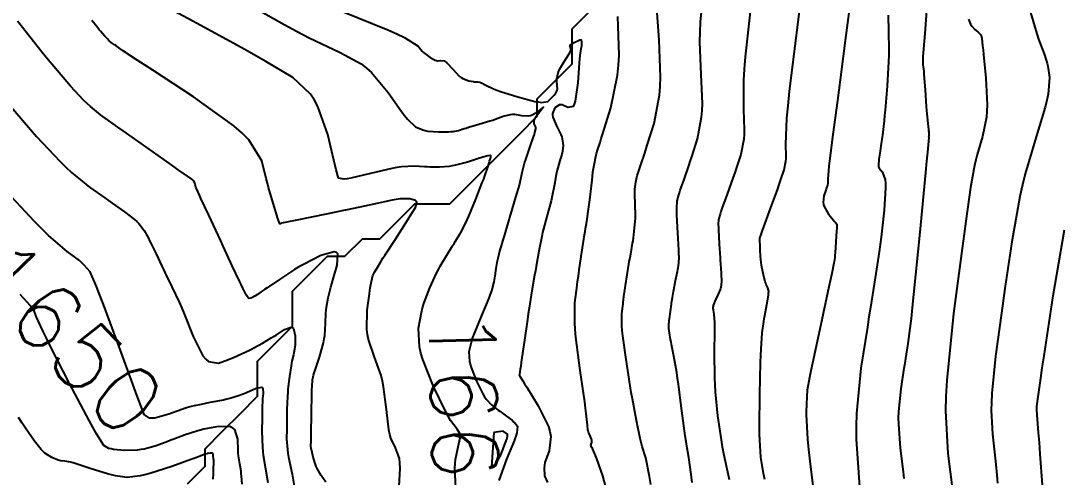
# Model space of a CAD drawing. Header units: metres. Extents: x 837475 to 838479, y 1189012 to 1191015.
# Drawn here: x 837673.5 to 837733.1, y 1189687.7 to 1189713.7 of the extents above; entities that cross this region are included whole.
import ezdxf

# ---------------------------------------------------------------- set-up
doc = ezdxf.new("R2010")
doc.units = ezdxf.units.M
doc.header["$LTSCALE"] = 0.3
for name, color, linetype in [('COTAS 10', 1, 'Continuous'), ('COTAS INT', 252, 'Continuous'), ('DRENAJE', 5, 'Continuous')]:
    doc.layers.add(name, color=color, linetype=linetype)
doc.styles.get("Standard").update_dxf_attribs({"font": 'simplex.shx'})

msp = doc.modelspace()

# ---------------------------------------------------------------- linework, layer by layer
at = {"layer": 'COTAS 10'}
for points in [[(837711.919, 1189687.354), (837711.863, 1189687.815), (837711.722, 1189688.773), (837711.606, 1189689.428), (837711.565, 1189689.699), (837711.521, 1189690.008), (837711.332, 1189691.446), (837711.132, 1189692.953), (837711.081, 1189693.306), (837711.032, 1189693.631), (837710.87, 1189694.571), (837710.741, 1189695.237), (837710.712, 1189695.388), (837710.687, 1189695.525), (837710.623, 1189695.903), (837710.59, 1189696.149), (837710.584, 1189696.203), (837710.581, 1189696.251), (837710.58, 1189696.375), (837710.601, 1189696.54), (837710.61, 1189696.614), (837710.622, 1189696.7), (837710.675, 1189697.112), (837710.731, 1189697.535), (837710.744, 1189697.628), (837710.755, 1189697.71), (837710.785, 1189697.921), (837710.827, 1189698.155), (837710.846, 1189698.252), (837710.868, 1189698.363), (837710.973, 1189698.88), (837711.078, 1189699.402), (837711.1, 1189699.516), (837711.119, 1189699.617), (837711.162, 1189699.872), (837711.165, 1189700.24), (837711.159, 1189700.413), (837711.15, 1189700.617), (837711.093, 1189701.609), (837711.041, 1189702.616), (837711.035, 1189702.829), (837711.033, 1189703.014), (837711.057, 1189703.444), (837711.147, 1189703.779), (837711.187, 1189703.904), (837711.233, 1189704.043), (837711.452, 1189704.661), (837711.727, 1189705.447), (837711.809, 1189705.693), (837711.893, 1189705.95), (837712.217, 1189706.977), (837712.457, 1189708.212), (837712.489, 1189708.6), (837712.505, 1189709.008), (837712.437, 1189710.65), (837712.36, 1189712.52), (837712.371, 1189713.072), (837712.396, 1189713.64), (837712.602, 1189715.815)], [(837698.402, 1189687.05), (837698.353, 1189688.165), (837698.363, 1189688.428), (837698.383, 1189688.671), (837698.537, 1189689.385), (837698.662, 1189689.895), (837698.663, 1189690.01), (837698.649, 1189690.114), (837698.478, 1189690.393), (837698.109, 1189690.89), (837697.97, 1189691.132), (837697.817, 1189691.418), (837697.131, 1189692.826), (837696.52, 1189694.372), (837696.413, 1189694.745), (837696.333, 1189695.095), (837696.269, 1189696.16), (837696.438, 1189697.068), (837696.504, 1189697.319), (837696.579, 1189697.57), (837696.92, 1189698.474), (837697.309, 1189699.308), (837697.415, 1189699.515), (837697.519, 1189699.712), (837697.887, 1189700.334), (837698.226, 1189700.863), (837698.313, 1189701.001), (837698.396, 1189701.135), (837698.659, 1189701.567), (837698.671, 1189701.587), (837698.961, 1189702.146), (837699.054, 1189702.348), (837699.152, 1189702.57), (837699.554, 1189703.539), (837699.921, 1189704.479), (837699.999, 1189704.682), (837700.066, 1189704.86), (837700.218, 1189705.296), (837700.287, 1189705.525), (837700.301, 1189705.572), (837700.312, 1189705.612), (837700.334, 1189705.697), (837700.349, 1189705.754), (837700.355, 1189705.776), (837700.364, 1189705.801), (837700.403, 1189705.914), (837700.405, 1189706.009), (837700.39, 1189706.022), (837700.369, 1189706.031), (837700.233, 1189706.014), (837699.946, 1189705.927), (837699.828, 1189705.89), (837699.694, 1189705.849), (837699.072, 1189705.653), (837698.382, 1189705.468), (837698.205, 1189705.433), (837698.034, 1189705.405), (837697.469, 1189705.361), (837696.93, 1189705.371), (837696.777, 1189705.376), (837696.621, 1189705.382), (837696.043, 1189705.414), (837695.299, 1189705.375), (837695.038, 1189705.336), (837694.754, 1189705.285), (837693.532, 1189705), (837692.414, 1189704.739), (837692.196, 1189704.703), (837692.017, 1189704.682), (837691.701, 1189704.737), (837691.573, 1189705.216), (837691.512, 1189705.462), (837691.44, 1189705.757), (837691.091, 1189707.234), (837690.528, 1189708.826), (837690.322, 1189709.193), (837690.094, 1189709.529), (837689.087, 1189710.478), (837687.542, 1189711.405), (837686.976, 1189711.727), (837686.348, 1189712.078), (837683.58, 1189713.582), (837681.023, 1189714.978)], [(837724.038, 1189687.581), (837723.989, 1189687.952), (837723.816, 1189689.316), (837723.721, 1189690.675), (837723.72, 1189691.044), (837723.73, 1189691.411), (837723.857, 1189692.708), (837724.041, 1189693.88), (837724.086, 1189694.168), (837724.13, 1189694.439), (837724.268, 1189695.284), (837724.448, 1189696.709), (837724.517, 1189697.346), (837724.595, 1189698.087), (837724.949, 1189701.641), (837725.277, 1189705.05), (837725.338, 1189705.702), (837725.387, 1189706.226), (837725.459, 1189707.061), (837725.452, 1189707.072), (837725.451, 1189707.076), (837725.451, 1189707.081), (837725.453, 1189707.102), (837725.457, 1189707.138), (837725.459, 1189707.151), (837725.46, 1189707.166), (837725.464, 1189707.233), (837725.457, 1189707.377), (837725.451, 1189707.44), (837725.444, 1189707.513), (837725.405, 1189707.861), (837725.351, 1189708.408), (837725.334, 1189708.606), (837725.317, 1189708.824), (837725.249, 1189709.78), (837725.184, 1189710.663), (837725.169, 1189710.834), (837725.155, 1189710.974), (837725.116, 1189711.216), (837725.114, 1189711.51), (837725.124, 1189711.682), (837725.138, 1189711.894), (837725.226, 1189712.99), (837725.356, 1189714.551)], [(837686.185, 1189687.256), (837686.159, 1189687.738), (837686.146, 1189687.864), (837686.131, 1189687.988), (837686.055, 1189688.411), (837685.982, 1189688.874), (837685.969, 1189689.023), (837685.958, 1189689.181), (837685.944, 1189689.829), (837685.777, 1189690.369), (837685.67, 1189690.461), (837685.536, 1189690.526), (837684.835, 1189690.552), (837684.012, 1189690.392), (837683.801, 1189690.34), (837683.598, 1189690.286), (837682.927, 1189690.066), (837682.296, 1189689.825), (837682.118, 1189689.759), (837681.939, 1189689.692), (837681.279, 1189689.451), (837680.596, 1189689.261), (837680.401, 1189689.228), (837680.204, 1189689.202), (837679.474, 1189689.177), (837678.837, 1189689.238), (837678.7, 1189689.266), (837678.579, 1189689.299), (837678.282, 1189689.461), (837677.868, 1189690.122), (837677.674, 1189690.471), (837677.445, 1189690.892), (837676.331, 1189693.008), (837675.227, 1189695.16), (837675.005, 1189695.603), (837674.818, 1189695.98), (837674.445, 1189696.789), (837674.33, 1189697.099), (837674.306, 1189697.161), (837674.286, 1189697.214), (837674.241, 1189697.317), (837674.206, 1189697.359), (837674.192, 1189697.372), (837674.175, 1189697.386), (837674.1, 1189697.443), (837673.504, 1189698.08)]]:
    msp.add_lwpolyline(points, dxfattribs=at)
at = {"layer": 'COTAS INT'}
for points in [[(837716.071, 1189687.512), (837716.002, 1189687.859), (837715.842, 1189688.797), (837715.779, 1189689.766), (837715.77, 1189690.132), (837715.766, 1189690.541), (837715.783, 1189692.374), (837715.831, 1189694.197), (837715.846, 1189694.6), (837715.862, 1189694.96), (837715.925, 1189695.893), (837716.007, 1189696.537), (837716.034, 1189696.714), (837716.063, 1189696.891), (837716.186, 1189697.525), (837716.278, 1189698.054), (837716.287, 1189698.165), (837716.29, 1189698.26), (837716.243, 1189698.475), (837716.148, 1189698.657), (837716.121, 1189698.731), (837716.093, 1189698.816), (837715.99, 1189699.209), (837715.9, 1189699.658), (837715.882, 1189699.778), (837715.866, 1189699.895), (837715.829, 1189700.304), (837715.813, 1189700.627), (837715.81, 1189700.692), (837715.807, 1189700.745), (837715.802, 1189700.846), (837715.798, 1189700.9), (837715.797, 1189700.923), (837715.795, 1189700.951), (837715.787, 1189701.082), (837715.78, 1189701.211), (837715.779, 1189701.238), (837715.778, 1189701.26), (837715.78, 1189701.308), (837715.876, 1189701.58), (837715.936, 1189701.744), (837716.01, 1189701.946), (837716.395, 1189702.995), (837716.805, 1189704.126), (837716.894, 1189704.379), (837716.974, 1189704.606), (837717.175, 1189705.212), (837717.27, 1189705.699), (837717.282, 1189705.853), (837717.289, 1189706.014), (837717.262, 1189706.662), (837717.331, 1189708.161), (837717.398, 1189708.859), (837717.485, 1189709.68), (837717.974, 1189713.665), (837718.467, 1189717.543)], [(837685.28, 1189715.402), (837688.602, 1189713.508), (837689.347, 1189713.104), (837690.015, 1189712.751), (837691.796, 1189711.913), (837692.998, 1189711.258), (837693.302, 1189711.022), (837693.593, 1189710.761), (837694.538, 1189709.621), (837695.302, 1189708.533), (837695.479, 1189708.306), (837695.64, 1189708.111), (837696.099, 1189707.673), (837696.519, 1189707.488), (837696.657, 1189707.452), (837696.804, 1189707.424), (837697.414, 1189707.377), (837697.998, 1189707.389), (837698.129, 1189707.397), (837698.247, 1189707.408), (837698.562, 1189707.465), (837698.88, 1189707.562), (837698.999, 1189707.598), (837699.132, 1189707.638), (837699.728, 1189707.812), (837700.358, 1189708.004), (837700.514, 1189708.055), (837700.661, 1189708.104), (837701.122, 1189708.273), (837701.529, 1189708.378), (837701.641, 1189708.388), (837701.753, 1189708.389), (837702.159, 1189708.321), (837702.559, 1189708.287), (837702.668, 1189708.309), (837702.777, 1189708.345), (837703.162, 1189708.589), (837703.4, 1189708.78), (837703.415, 1189708.784), (837703.409, 1189708.766), (837703.203, 1189708.521), (837702.94, 1189708.183), (837702.897, 1189708.106), (837702.867, 1189708.036), (837702.866, 1189707.846), (837702.932, 1189707.714), (837702.945, 1189707.681), (837702.954, 1189707.65), (837702.967, 1189707.551), (837702.91, 1189707.334), (837702.876, 1189707.228), (837702.835, 1189707.103), (837702.618, 1189706.485), (837702.388, 1189705.808), (837702.339, 1189705.645), (837702.295, 1189705.493), (837702.189, 1189705.03), (837702.039, 1189704.4), (837701.968, 1189704.142), (837701.885, 1189703.847), (837701.477, 1189702.478), (837701.22, 1189701.622), (837701.075, 1189701.143), (837700.995, 1189700.869), (837700.928, 1189700.637), (837700.8, 1189700.143), (837700.76, 1189699.919), (837700.738, 1189699.795), (837700.7, 1189699.568), (837700.659, 1189699.315), (837700.647, 1189699.236), (837700.634, 1189699.153), (837700.586, 1189698.821), (837700.447, 1189698.307), (837700.376, 1189698.11), (837700.292, 1189697.888), (837699.873, 1189696.888), (837699.453, 1189695.867), (837699.368, 1189695.633), (837699.296, 1189695.419), (837699.151, 1189694.823), (837699.183, 1189694.285), (837699.223, 1189694.109), (837699.277, 1189693.92), (837699.586, 1189693.14), (837699.959, 1189692.408), (837700.053, 1189692.251), (837700.144, 1189692.113), (837700.441, 1189691.778), (837700.737, 1189691.554), (837700.828, 1189691.487), (837700.923, 1189691.417), (837701.298, 1189691.145), (837701.639, 1189690.882), (837701.713, 1189690.819), (837701.742, 1189690.792), (837701.777, 1189690.758), (837701.935, 1189690.573), (837701.898, 1189690.184), (837701.84, 1189689.995), (837701.764, 1189689.78), (837701.761, 1189689.772), (837701.3, 1189688.674), (837700.864, 1189687.463)], [(837709.551, 1189687.228), (837709.481, 1189687.701), (837709.263, 1189688.751), (837709.066, 1189689.407), (837709.009, 1189689.631), (837708.951, 1189689.872), (837708.732, 1189690.896), (837708.504, 1189692.123), (837708.439, 1189692.494), (837708.374, 1189692.877), (837708.136, 1189694.371), (837707.953, 1189695.734), (837707.922, 1189696.035), (837707.901, 1189696.302), (837707.899, 1189696.991), (837707.952, 1189697.428), (837707.965, 1189697.537), (837707.978, 1189697.64), (837708.02, 1189697.967), (837708.071, 1189698.335), (837708.09, 1189698.464), (837708.11, 1189698.605), (837708.201, 1189699.21), (837708.297, 1189699.825), (837708.322, 1189699.971), (837708.345, 1189700.108), (837708.422, 1189700.515), (837708.494, 1189700.902), (837708.514, 1189701.025), (837708.535, 1189701.155), (837708.611, 1189701.683), (837708.666, 1189702.27), (837708.673, 1189702.437), (837708.676, 1189702.607), (837708.658, 1189703.236), (837708.639, 1189703.823), (837708.641, 1189703.965), (837708.647, 1189704.099), (837708.696, 1189704.512), (837708.782, 1189704.879), (837708.812, 1189704.984), (837708.844, 1189705.092), (837708.98, 1189705.494), (837709.189, 1189706.108), (837709.267, 1189706.349), (837709.353, 1189706.621), (837709.738, 1189707.859), (837710.051, 1189709.468), (837710.092, 1189709.974), (837710.113, 1189710.505), (837710.025, 1189712.643), (837709.875, 1189714.699)], [(837715.288, 1189714.74), (837714.941, 1189711.66), (837714.884, 1189710.966), (837714.846, 1189710.341), (837714.849, 1189708.656), (837714.897, 1189707.511), (837714.886, 1189707.226), (837714.864, 1189706.956), (837714.696, 1189706.094), (837714.434, 1189705.278), (837714.352, 1189705.036), (837714.266, 1189704.787), (837713.923, 1189703.828), (837713.621, 1189702.995), (837713.561, 1189702.824), (837713.512, 1189702.68), (837713.418, 1189702.376), (837713.409, 1189702.082), (837713.413, 1189701.944), (837713.419, 1189701.781), (837713.463, 1189700.988), (837713.514, 1189700.186), (837713.525, 1189700.018), (837713.534, 1189699.873), (837713.555, 1189699.542), (837713.566, 1189699.336), (837713.57, 1189699.269), (837713.573, 1189699.199), (837713.588, 1189698.909), (837713.57, 1189698.592), (837713.552, 1189698.505), (837713.53, 1189698.417), (837713.406, 1189698.102), (837713.271, 1189697.827), (837713.243, 1189697.766), (837713.217, 1189697.71), (837713.157, 1189697.563), (837713.126, 1189697.468), (837713.12, 1189697.445), (837713.114, 1189697.424), (837713.1, 1189697.361), (837713.104, 1189697.27), (837713.109, 1189697.231), (837713.115, 1189697.186), (837713.153, 1189696.973), (837713.188, 1189696.481), (837713.192, 1189696.26), (837713.195, 1189696.003), (837713.184, 1189694.767), (837713.197, 1189693.317), (837713.215, 1189692.925), (837713.237, 1189692.536), (837713.369, 1189691.165), (837713.573, 1189689.788), (837713.641, 1189689.395), (837713.716, 1189688.998), (837714.029, 1189687.521)], [(837720.922, 1189714.62), (837720.664, 1189712.607), (837720.368, 1189710.343), (837720.215, 1189709.177), (837719.961, 1189707.231), (837719.771, 1189705.716), (837719.736, 1189705.413), (837719.709, 1189705.161), (837719.674, 1189704.668), (837719.681, 1189704.517), (837719.679, 1189704.479), (837719.676, 1189704.443), (837719.654, 1189704.329), (837719.602, 1189704.174), (837719.58, 1189704.112), (837719.555, 1189704.043), (837719.439, 1189703.723), (837719.398, 1189703.337), (837719.42, 1189703.226), (837719.457, 1189703.112), (837719.713, 1189702.686), (837719.999, 1189702.33), (837720.055, 1189702.26), (837720.101, 1189702.204), (837720.183, 1189702.105), (837720.184, 1189701.942), (837720.18, 1189701.845), (837720.173, 1189701.725), (837720.131, 1189701.104), (837720.083, 1189700.474), (837720.073, 1189700.348), (837720.064, 1189700.243), (837720.044, 1189700.041), (837720.034, 1189699.976), (837720.031, 1189699.957), (837720.017, 1189699.873), (837719.896, 1189699.296), (837719.823, 1189698.955), (837719.733, 1189698.536), (837719.267, 1189696.371), (837718.797, 1189694.169), (837718.705, 1189693.727), (837718.629, 1189693.357), (837718.494, 1189692.626), (837718.469, 1189692.255), (837718.463, 1189692.112), (837718.457, 1189691.952), (837718.438, 1189691.227), (837718.517, 1189689.829), (837718.574, 1189689.244), (837718.644, 1189688.573), (837719.024, 1189685.438)], [(837691.924, 1189714.258), (837694.528, 1189713.202), (837695.043, 1189712.974), (837695.468, 1189712.774), (837696.258, 1189712.282), (837696.489, 1189711.991), (837696.561, 1189711.918), (837696.637, 1189711.847), (837696.941, 1189711.618), (837697.233, 1189711.467), (837697.302, 1189711.446), (837697.364, 1189711.433), (837697.544, 1189711.463), (837697.737, 1189711.439), (837697.807, 1189711.393), (837697.885, 1189711.33), (837698.227, 1189710.96), (837698.605, 1189710.564), (837698.705, 1189710.485), (837698.804, 1189710.418), (837699.144, 1189710.285), (837699.423, 1189710.249), (837699.483, 1189710.243), (837699.535, 1189710.239), (837699.66, 1189710.24), (837699.776, 1189710.217), (837699.823, 1189710.199), (837699.875, 1189710.174), (837700.116, 1189710.042), (837700.569, 1189709.838), (837700.756, 1189709.768), (837700.969, 1189709.693), (837701.959, 1189709.376), (837702.927, 1189709.121), (837703.126, 1189709.085), (837703.296, 1189709.063), (837703.659, 1189709.113), (837703.817, 1189709.258), (837703.896, 1189709.337), (837704.021, 1189709.475), (837704.118, 1189709.601), (837704.139, 1189709.632), (837704.156, 1189709.662), (837704.197, 1189709.758), (837704.212, 1189709.84), (837704.214, 1189709.862), (837704.214, 1189709.884), (837704.207, 1189709.957), (837704.194, 1189710.07), (837704.192, 1189710.117), (837704.189, 1189710.17), (837704.183, 1189710.416), (837704.252, 1189710.751), (837704.296, 1189710.86), (837704.352, 1189710.977), (837704.645, 1189711.458), (837704.916, 1189711.894), (837704.957, 1189711.983), (837704.984, 1189712.057), (837704.959, 1189712.21), (837704.919, 1189712.289), (837704.936, 1189712.317), (837704.966, 1189712.348), (837705.178, 1189712.485), (837705.415, 1189712.603), (837705.462, 1189712.623), (837705.499, 1189712.636), (837705.566, 1189712.64), (837705.577, 1189712.591), (837705.58, 1189712.572), (837705.583, 1189712.551), (837705.594, 1189712.456), (837705.594, 1189712.338), (837705.59, 1189712.303), (837705.584, 1189712.267), (837705.55, 1189712.127), (837705.496, 1189711.74), (837705.478, 1189711.548), (837705.459, 1189711.319), (837705.377, 1189710.185), (837705.237, 1189709.131), (837705.18, 1189708.952), (837705.115, 1189708.823), (837704.818, 1189708.763), (837704.491, 1189708.921), (837704.407, 1189708.928), (837704.327, 1189708.919), (837704.065, 1189708.755), (837703.932, 1189708.434), (837703.934, 1189708.326), (837703.953, 1189708.21), (837704.16, 1189707.725), (837704.412, 1189707.226), (837704.458, 1189707.102), (837704.494, 1189706.984), (837704.541, 1189706.609), (837704.503, 1189706.274), (837704.485, 1189706.181), (837704.464, 1189706.088), (837704.362, 1189705.75), (837704.239, 1189705.332), (837704.205, 1189705.188), (837704.17, 1189705.031), (837704.044, 1189704.364), (837703.901, 1189703.632), (837703.856, 1189703.434), (837703.809, 1189703.238), (837703.618, 1189702.549), (837703.421, 1189701.834), (837703.37, 1189701.622), (837703.321, 1189701.404), (837703.153, 1189700.565), (837702.996, 1189699.682), (837702.953, 1189699.437), (837702.911, 1189699.191), (837702.757, 1189698.298), (837702.596, 1189697.301), (837702.548, 1189696.989), (837702.499, 1189696.662), (837702.311, 1189695.354), (837702.151, 1189694.217), (837702.119, 1189693.998), (837702.093, 1189693.821), (837702.047, 1189693.527), (837702.038, 1189693.507), (837702.037, 1189693.503), (837702.035, 1189693.498), (837702.032, 1189693.487), (837702.033, 1189693.476), (837702.034, 1189693.473), (837702.035, 1189693.469), (837702.041, 1189693.454), (837702.048, 1189693.439), (837702.05, 1189693.436), (837702.052, 1189693.434), (837702.058, 1189693.427), (837702.063, 1189693.423), (837702.065, 1189693.421), (837702.067, 1189693.42), (837702.074, 1189693.415), (837702.239, 1189693.154), (837702.34, 1189692.991), (837702.465, 1189692.79), (837703.117, 1189691.736), (837703.704, 1189690.543), (837703.788, 1189690.254), (837703.838, 1189689.983), (837703.738, 1189689.151), (837703.503, 1189688.498), (837703.469, 1189688.339), (837703.448, 1189688.19), (837703.482, 1189687.73), (837703.641, 1189687.357)], [(837707.196, 1189686.311), (837706.81, 1189687.738), (837706.465, 1189688.696), (837706.395, 1189688.883), (837706.336, 1189689.034), (837706.218, 1189689.298), (837706.179, 1189689.341), (837706.17, 1189689.354), (837706.162, 1189689.368), (837706.138, 1189689.422), (837706.133, 1189689.489), (837706.136, 1189689.511), (837706.141, 1189689.534), (837706.176, 1189689.629), (837706.189, 1189689.751), (837706.182, 1189689.791), (837706.169, 1189689.834), (837706.08, 1189690.013), (837705.983, 1189690.227), (837705.964, 1189690.293), (837705.95, 1189690.361), (837705.928, 1189690.631), (837705.865, 1189691.284), (837705.824, 1189691.595), (837705.774, 1189691.961), (837705.509, 1189693.754), (837705.264, 1189695.658), (837705.226, 1189696.095), (837705.201, 1189696.493), (837705.218, 1189697.607), (837705.303, 1189698.316), (837705.32, 1189698.459), (837705.365, 1189698.822), (837705.411, 1189699.136), (837705.435, 1189699.301), (837705.465, 1189699.499), (837705.616, 1189700.499), (837705.768, 1189701.494), (837705.798, 1189701.69), (837705.823, 1189701.852), (837705.871, 1189702.15), (837705.91, 1189702.401), (837705.928, 1189702.533), (837705.951, 1189702.693), (837706.061, 1189703.494), (837706.167, 1189704.3), (837706.187, 1189704.461), (837706.203, 1189704.597), (837706.224, 1189704.863), (837706.237, 1189705.03), (837706.248, 1189705.102), (837706.261, 1189705.185), (837706.335, 1189705.579), (837706.418, 1189705.978), (837706.437, 1189706.065), (837706.456, 1189706.14), (837706.509, 1189706.327), (837706.65, 1189706.769), (837706.724, 1189707.006), (837706.813, 1189707.293), (837707.26, 1189708.742), (837707.655, 1189710.622), (837707.711, 1189711.181), (837707.745, 1189711.756), (837707.675, 1189713.97)], [(837723.117, 1189714.047), (837723.145, 1189713.118), (837723.167, 1189712.079), (837723.16, 1189711.749), (837723.148, 1189711.4), (837723.061, 1189709.987), (837722.945, 1189708.624), (837722.916, 1189708.307), (837722.887, 1189708.016), (837722.794, 1189707.185), (837722.708, 1189706.573), (837722.685, 1189706.421), (837722.662, 1189706.277), (837722.579, 1189705.818), (837722.56, 1189705.456), (837722.577, 1189705.373), (837722.604, 1189705.298), (837722.779, 1189705.087), (837722.942, 1189704.653), (837722.96, 1189704.437), (837722.966, 1189704.18), (837722.893, 1189702.904), (837722.724, 1189701.37), (837722.67, 1189700.95), (837722.614, 1189700.531), (837722.386, 1189699.038), (837722.109, 1189697.348), (837722.022, 1189696.805), (837721.931, 1189696.231), (837721.563, 1189693.886), (837721.309, 1189691.291), (837721.289, 1189690.559), (837721.292, 1189689.82), (837721.482, 1189687.101)], [(837731.199, 1189714.389), (837731.622, 1189712.976), (837731.717, 1189712.678), (837731.802, 1189712.421), (837732.03, 1189711.829), (837732.177, 1189711.425), (837732.212, 1189711.286), (837732.244, 1189711.135), (837732.336, 1189710.493), (837732.264, 1189709.533), (837732.192, 1189709.183), (837732.098, 1189708.795), (837731.573, 1189707.089), (837730.952, 1189704.987), (837730.798, 1189704.35), (837730.651, 1189703.689), (837730.188, 1189701.104), (837729.795, 1189698.433), (837729.694, 1189697.718), (837729.595, 1189697.014), (837729.265, 1189694.56), (837729.049, 1189692.428), (837729.022, 1189691.927), (837729.009, 1189691.464), (837729.081, 1189690.113), (837729.262, 1189688.561), (837729.318, 1189687.971), (837729.376, 1189687.312)], [(837690.975, 1189687.371), (837690.717, 1189687.743), (837690.483, 1189688.151), (837690.43, 1189688.266), (837690.382, 1189688.381), (837690.251, 1189688.804), (837690.173, 1189689.16), (837690.159, 1189689.233), (837690.147, 1189689.296), (837690.128, 1189689.43), (837690.133, 1189689.751), (837690.135, 1189689.932), (837690.139, 1189690.151), (837690.157, 1189691.275), (837690.178, 1189692.412), (837690.184, 1189692.64), (837690.189, 1189692.831), (837690.208, 1189693.206), (837690.279, 1189693.485), (837690.318, 1189693.614), (837690.366, 1189693.765), (837690.606, 1189694.502), (837690.84, 1189695.335), (837690.884, 1189695.548), (837690.918, 1189695.754), (837690.964, 1189696.431), (837690.978, 1189697.038), (837690.991, 1189697.199), (837691.009, 1189697.358), (837691.107, 1189697.904), (837691.264, 1189698.509), (837691.319, 1189698.704), (837691.378, 1189698.911), (837691.633, 1189699.759), (837691.663, 1189700.408), (837691.58, 1189700.49), (837691.458, 1189700.528), (837690.69, 1189700.314), (837689.703, 1189699.807), (837689.443, 1189699.661), (837689.189, 1189699.512), (837688.319, 1189698.955), (837687.621, 1189698.475), (837687.475, 1189698.375), (837687.35, 1189698.289), (837687.068, 1189698.097), (837686.924, 1189698.003), (837686.885, 1189697.978), (837686.848, 1189697.955), (837686.718, 1189697.876), (837686.595, 1189697.86), (837686.562, 1189697.876), (837686.529, 1189697.9), (837686.416, 1189698.061), (837686.229, 1189698.45), (837686.149, 1189698.618), (837686.058, 1189698.813), (837685.63, 1189699.735), (837685.116, 1189700.843), (837684.971, 1189701.155), (837684.824, 1189701.469), (837684.283, 1189702.622), (837683.836, 1189703.578), (837683.749, 1189703.768), (837683.677, 1189703.926), (837683.548, 1189704.225), (837683.521, 1189704.316), (837683.507, 1189704.37), (837683.481, 1189704.474), (837683.404, 1189704.598), (837683.364, 1189704.638), (837683.317, 1189704.68), (837683.078, 1189704.851), (837682.543, 1189705.216), (837682.309, 1189705.379), (837682.036, 1189705.57), (837680.739, 1189706.485), (837679.396, 1189707.435), (837679.094, 1189707.648), (837678.823, 1189707.839), (837678.099, 1189708.348), (837677.516, 1189708.822), (837677.335, 1189708.991), (837677.145, 1189709.176), (837676.386, 1189709.981), (837675.423, 1189711.106), (837675.105, 1189711.493), (837674.764, 1189711.912), (837673.345, 1189713.699)], [(837695.157, 1189686.774), (837695.229, 1189688.165), (837695.215, 1189688.461), (837695.186, 1189688.718), (837694.962, 1189689.325), (837694.688, 1189689.877), (837694.628, 1189690.1), (837694.575, 1189690.354), (837694.441, 1189691.521), (837694.281, 1189692.811), (837694.211, 1189693.141), (837694.131, 1189693.459), (837693.75, 1189694.512), (837693.413, 1189695.516), (837693.361, 1189695.804), (837693.327, 1189696.096), (837693.349, 1189697.186), (837693.469, 1189698.119), (837693.496, 1189698.313), (837693.519, 1189698.478), (837693.58, 1189698.839), (837693.619, 1189698.998), (837693.629, 1189699.035), (837693.638, 1189699.07), (837693.667, 1189699.17), (837693.715, 1189699.283), (837693.737, 1189699.326), (837693.762, 1189699.373), (837693.883, 1189699.583), (837694.136, 1189699.987), (837694.244, 1189700.156), (837694.368, 1189700.349), (837694.955, 1189701.255), (837695.554, 1189702.182), (837695.686, 1189702.389), (837695.803, 1189702.574), (837696.105, 1189703.062), (837696.18, 1189703.348), (837696.154, 1189703.405), (837696.107, 1189703.453), (837695.771, 1189703.546), (837695.331, 1189703.555), (837695.22, 1189703.549), (837695.112, 1189703.54), (837694.762, 1189703.478), (837694.326, 1189703.373), (837694.165, 1189703.337), (837693.986, 1189703.297), (837693.195, 1189703.131), (837692.194, 1189702.925), (837691.883, 1189702.862), (837691.557, 1189702.796), (837690.259, 1189702.533), (837689.133, 1189702.305), (837688.915, 1189702.26), (837688.739, 1189702.223), (837688.444, 1189702.158), (837688.418, 1189702.144), (837688.411, 1189702.14), (837688.405, 1189702.136), (837688.382, 1189702.122), (837688.36, 1189702.12), (837688.354, 1189702.123), (837688.348, 1189702.129), (837688.325, 1189702.165), (837688.255, 1189702.37), (837688.22, 1189702.482), (837688.177, 1189702.618), (837687.962, 1189703.308), (837687.704, 1189704.195), (837687.633, 1189704.454), (837687.564, 1189704.72), (837687.315, 1189705.73), (837686.568, 1189706.93), (837686.183, 1189707.315), (837685.721, 1189707.723), (837683.413, 1189709.386), (837681.081, 1189710.895), (837680.605, 1189711.205), (837680.202, 1189711.468), (837679.358, 1189712.031), (837679.04, 1189712.256), (837678.969, 1189712.306), (837678.905, 1189712.351), (837678.733, 1189712.472), (837678.595, 1189712.584), (837678.553, 1189712.624), (837678.508, 1189712.668), (837678.328, 1189712.858), (837678.1, 1189713.124), (837678.025, 1189713.216), (837677.944, 1189713.315), (837677.608, 1189713.738)], [(837727.705, 1189713.821), (837727.821, 1189713.54), (837727.859, 1189713.473), (837727.901, 1189713.411), (837728.075, 1189713.226), (837728.241, 1189713.09), (837728.278, 1189713.058), (837728.311, 1189713.028), (837728.396, 1189712.942), (837728.445, 1189712.864), (837728.455, 1189712.839), (837728.463, 1189712.812), (837728.481, 1189712.705), (837728.521, 1189712.287), (837728.543, 1189712.065), (837728.57, 1189711.797), (837728.709, 1189710.445), (837728.781, 1189708.93), (837728.767, 1189708.559), (837728.738, 1189708.209), (837728.507, 1189707.12), (837728.204, 1189706.094), (837728.129, 1189705.782), (837728.057, 1189705.459), (837727.831, 1189704.196), (837727.56, 1189702.28), (837727.46, 1189701.545), (837727.349, 1189700.721), (837726.862, 1189697.008), (837726.472, 1189693.17), (837726.423, 1189692.268), (837726.4, 1189691.435), (837726.53, 1189689.003), (837726.805, 1189686.915)], [(837672.746, 1189709.088), (837674.444, 1189707.105), (837675.782, 1189705.685), (837676.118, 1189705.358), (837676.437, 1189705.061), (837677.464, 1189704.225), (837678.336, 1189703.614), (837678.558, 1189703.458), (837678.772, 1189703.308), (837679.473, 1189702.813), (837680.038, 1189702.37), (837680.165, 1189702.252), (837680.28, 1189702.137), (837680.589, 1189701.74), (837680.832, 1189701.303), (837680.904, 1189701.163), (837680.979, 1189701.014), (837681.27, 1189700.406), (837681.596, 1189699.716), (837681.693, 1189699.515), (837681.794, 1189699.31), (837682.181, 1189698.534), (837682.616, 1189697.609), (837682.746, 1189697.31), (837682.88, 1189696.992), (837683.399, 1189695.69), (837683.954, 1189694.588), (837684.111, 1189694.398), (837684.269, 1189694.257), (837684.851, 1189694.16), (837685.411, 1189694.379), (837685.556, 1189694.437), (837685.695, 1189694.494), (837686.16, 1189694.691), (837686.608, 1189694.901), (837686.737, 1189694.966), (837686.868, 1189695.035), (837687.36, 1189695.308), (837687.858, 1189695.606), (837687.994, 1189695.69), (837688.129, 1189695.775), (837688.606, 1189696.086), (837688.986, 1189696.225), (837689.06, 1189696.2), (837689.12, 1189696.148), (837689.223, 1189695.735), (837689.216, 1189695.207), (837689.207, 1189695.084), (837689.195, 1189694.97), (837689.126, 1189694.64), (837689.037, 1189694.29), (837689.011, 1189694.163), (837688.986, 1189694.022), (837688.893, 1189693.408), (837688.814, 1189692.689), (837688.798, 1189692.483), (837688.784, 1189692.275), (837688.756, 1189691.497), (837688.745, 1189690.76), (837688.742, 1189690.576), (837688.74, 1189690.401), (837688.735, 1189689.845), (837688.781, 1189689.231), (837688.811, 1189689.02), (837688.848, 1189688.792), (837689.046, 1189687.819), (837689.25, 1189686.68)], [(837687.69, 1189687.334), (837687.551, 1189688.115), (837687.416, 1189688.898), (837687.39, 1189689.127), (837687.37, 1189689.363), (837687.342, 1189690.259), (837687.348, 1189691.051), (837687.349, 1189691.22), (837687.351, 1189691.368), (837687.354, 1189691.72), (837687.367, 1189691.961), (837687.373, 1189692.038), (837687.381, 1189692.121), (837687.422, 1189692.456), (837687.388, 1189692.717), (837687.349, 1189692.753), (837687.297, 1189692.773), (837687.003, 1189692.712), (837686.618, 1189692.548), (837686.509, 1189692.503), (837686.399, 1189692.458), (837685.992, 1189692.299), (837685.488, 1189692.144), (837685.317, 1189692.102), (837685.132, 1189692.061), (837684.351, 1189691.917), (837683.854, 1189691.814), (837683.46, 1189691.731), (837683.207, 1189691.664), (837682.951, 1189691.589), (837682.001, 1189691.261), (837681.195, 1189691.03), (837681.029, 1189691.017), (837680.889, 1189691.026), (837680.588, 1189691.24), (837680.274, 1189692.083), (837680.125, 1189692.488), (837679.949, 1189692.967), (837679.088, 1189695.316), (837678.213, 1189697.663), (837678.198, 1189697.703), (837678.029, 1189698.14), (837677.869, 1189698.543), (837677.499, 1189699.376), (837677.172, 1189699.767), (837677.039, 1189699.891), (837676.887, 1189700.022), (837676.185, 1189700.553), (837675.119, 1189701.466), (837674.739, 1189701.839), (837674.321, 1189702.263), (837672.502, 1189704.228)], [(837733.424, 1189679.852), (837733.056, 1189680.701), (837732.742, 1189681.616), (837732.071, 1189685.471), (837731.815, 1189688.96), (837731.763, 1189689.644), (837731.72, 1189690.207), (837731.632, 1189691.223), (837731.618, 1189691.493), (837731.62, 1189691.585), (837731.626, 1189691.686), (837731.669, 1189692.112), (837731.841, 1189693.307), (837731.928, 1189693.891), (837732.031, 1189694.586), (837732.545, 1189698.011), (837733.198, 1189701.781)], [(837684.533, 1189687.538), (837684.548, 1189687.843), (837684.561, 1189688.092), (837684.579, 1189688.531), (837684.575, 1189688.604), (837684.571, 1189688.642), (837684.559, 1189688.707), (837684.548, 1189688.777), (837684.546, 1189688.8), (837684.544, 1189688.824), (837684.542, 1189688.923), (837684.517, 1189689.006), (837684.5, 1189689.019), (837684.48, 1189689.029), (837684.373, 1189689.033), (837684.248, 1189689.009), (837684.215, 1189689.001), (837684.184, 1189688.993), (837684.082, 1189688.959), (837683.731, 1189688.83), (837683.543, 1189688.762), (837683.316, 1189688.68), (837682.169, 1189688.264), (837680.925, 1189687.86), (837680.637, 1189687.785), (837680.373, 1189687.726), (837679.624, 1189687.644), (837678.95, 1189687.733), (837678.734, 1189687.781), (837678.504, 1189687.839), (837677.567, 1189688.133), (837676.713, 1189688.418), (837676.536, 1189688.47), (837676.384, 1189688.511), (837676.05, 1189688.562), (837675.837, 1189688.579), (837675.761, 1189688.598), (837675.679, 1189688.624), (837675.322, 1189688.771), (837674.923, 1189689.028), (837674.814, 1189689.124), (837674.706, 1189689.231), (837674.32, 1189689.703), (837673.807, 1189690.461), (837673.619, 1189690.747), (837673.41, 1189691.065)], [(837700.58, 1189690.214), (837700.453, 1189688.225), (837700.502, 1189688.2), (837700.571, 1189688.24), (837700.978, 1189688.932), (837701.324, 1189689.82), (837701.354, 1189689.985), (837701.355, 1189690.114), (837701.119, 1189690.287), (837700.58, 1189690.214)]]:
    msp.add_lwpolyline(points, dxfattribs=at)
at = {"layer": 'DRENAJE'}
msp.add_polyline3d([(837706.04585, 1189714.24884, 0), (837705.04619, 1189713.24918, 0), (837705.04619, 1189712.24951, 0), (837705.04619, 1189711.24985, 0), (837704.04653, 1189710.25019, 0), (837703.04686, 1189709.25053, 0), (837703.04686, 1189708.25086, 0), (837702.0472, 1189707.2512, 0), (837701.04754, 1189706.25154, 0), (837700.04787, 1189705.25187, 0), (837699.04821, 1189704.25221, 0), (837698.04855, 1189703.25255, 0), (837697.04889, 1189703.25255, 0), (837696.04922, 1189703.25255, 0), (837695.04956, 1189702.25288, 0), (837694.0499, 1189701.25322, 0), (837693.05023, 1189701.25322, 0), (837692.05057, 1189700.25356, 0), (837691.05091, 1189700.25356, 0), (837690.05124, 1189699.2539, 0), (837689.05158, 1189698.25423, 0), (837689.05158, 1189697.25457, 0), (837689.05158, 1189696.25491, 0), (837688.05192, 1189695.25524, 0), (837687.05226, 1189694.25558, 0), (837687.05226, 1189693.25592, 0), (837687.05226, 1189692.25626, 0), (837686.05259, 1189691.25659, 0), (837685.05293, 1189690.25693, 0), (837684.05327, 1189689.25727, 0), (837684.05327, 1189688.2576, 0), (837683.0536, 1189687.25794, 0)], dxfattribs=at)

# ---------------------------------------------------------------- texts
at = {"layer": 'COTAS 10', "char_height": 3.799998, "attachment_point": 7}
for s, insert, rotation in [('1650', (837670.322, 1189699.047), 313.8411322), ('1660', (837696.845, 1189697.214), 271.3144842)]:
    msp.add_mtext(s, dxfattribs=dict(at, insert=insert, rotation=rotation))

doc.saveas('drawing.dxf')
